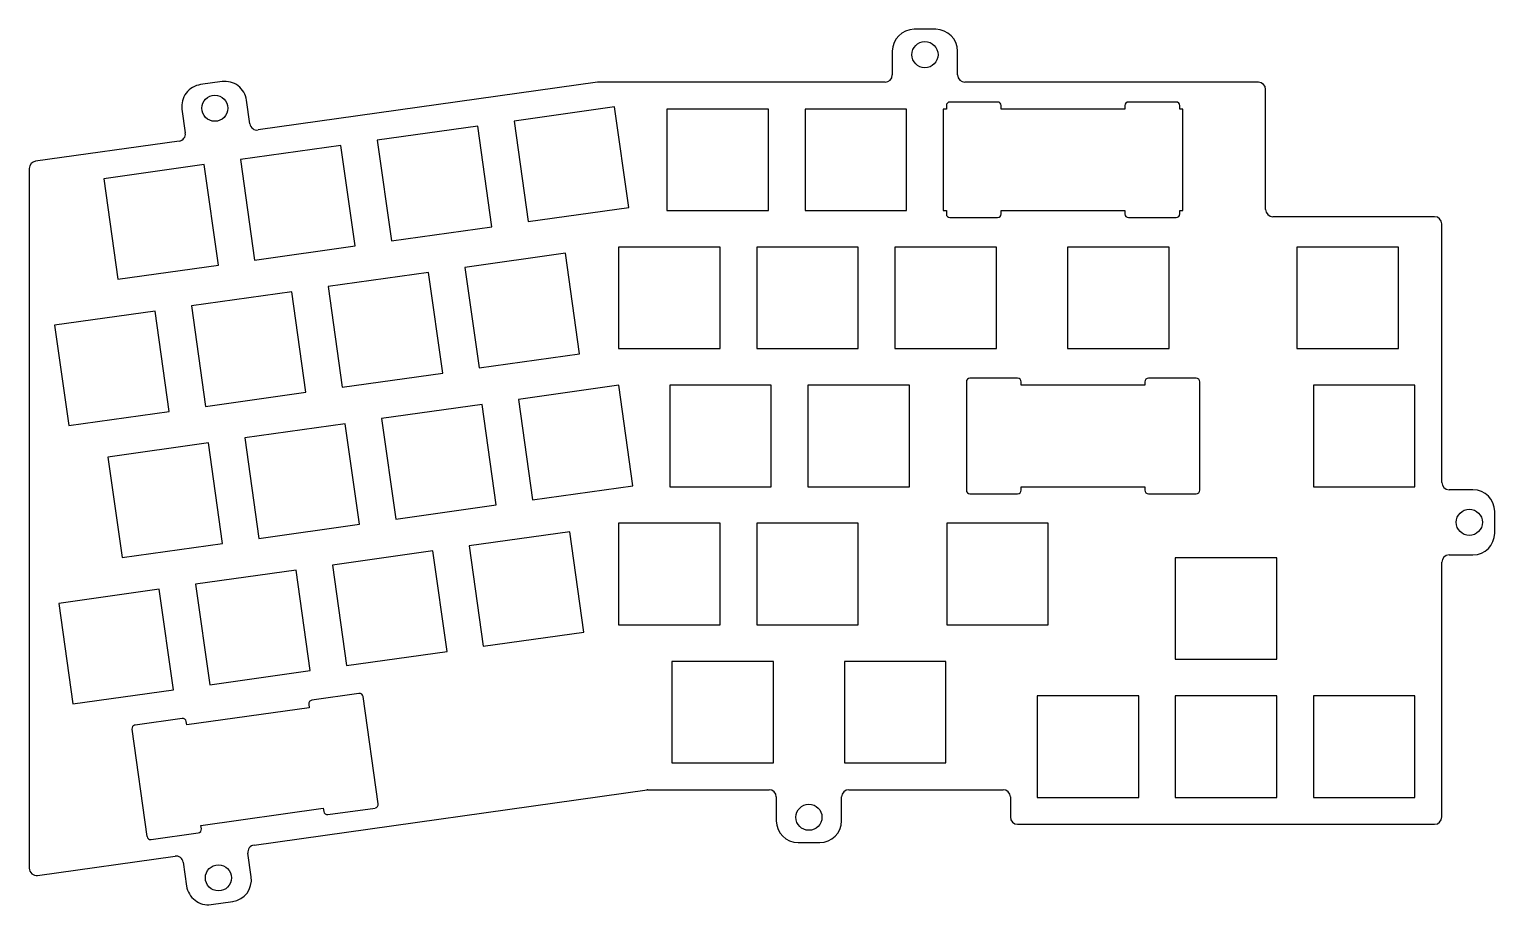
# Model space of a CAD drawing. Extents: x 282 to 484, y -20 to 101.
import ezdxf

# ---------------------------------------------------------------- set-up
doc = ezdxf.new("R2010")
doc.units = 0
doc.layers.get('0').update_dxf_attribs({"linetype": 'CONTINUOUS'})

msp = doc.modelspace()

# ---------------------------------------------------------------- linework, layer by layer
at = {"color": 7, "linetype": 'CONTINUOUS'}
for p, q in [((406.82, 101.2), (403.82, 101.2)), ((400.82, 98.2), (400.82, 94.9)), ((409.82, 94.9), (409.82, 98.2)), ((308.38, 93.98), (305.4, 93.57)), ((360.16, 93.89), (313.35, 87.31)), ((399.82, 93.9), (360.3, 93.9)), ((451.31, 93.9), (410.82, 93.9)), ((312.22, 88.16), (311.76, 91.43)), ((415.34, 91.17), (408.77, 91.17)), ((439.97, 91.17), (433.39, 91.17)), ((452.31, 76.35), (452.31, 92.9)), ((302.85, 90.18), (303.31, 86.91)), ((362.51, 90.49), (348.65, 88.54)), ((364.46, 76.62), (362.51, 90.49)), ((369.74, 90.2), (369.74, 76.2)), ((383.74, 90.2), (369.74, 90.2)), ((383.74, 76.2), (383.74, 90.2)), ((388.79, 90.2), (388.79, 76.2)), ((402.79, 90.2), (388.79, 90.2)), ((402.79, 76.2), (402.79, 90.2)), ((407.84, 90.2), (407.84, 76.2)), ((408.27, 90.2), (407.84, 90.2)), ((408.27, 90.67), (408.27, 90.2)), ((415.84, 90.2), (415.84, 90.67)), ((432.89, 90.2), (415.84, 90.2)), ((432.89, 90.67), (432.89, 90.2)), ((440.47, 90.2), (440.47, 90.67)), ((440.89, 90.2), (440.47, 90.2)), ((440.89, 76.2), (440.89, 90.2)), ((343.65, 87.83), (329.79, 85.89)), ((345.6, 73.97), (343.65, 87.83)), ((348.65, 88.54), (350.6, 74.67)), ((302.46, 85.78), (282.65, 83)), ((324.78, 85.18), (310.92, 83.23)), ((326.73, 71.32), (324.78, 85.18)), ((329.79, 85.89), (331.73, 72.02)), ((310.92, 83.23), (312.87, 69.37)), ((281.79, 82.01), (281.79, -14.53)), ((305.92, 82.53), (292.06, 80.59)), ((307.87, 68.67), (305.92, 82.53)), ((292.06, 80.59), (294, 66.72)), ((350.6, 74.67), (364.46, 76.62)), ((369.74, 76.2), (383.74, 76.2)), ((388.79, 76.2), (402.79, 76.2)), ((407.84, 76.2), (408.27, 76.2)), ((408.27, 76.2), (408.27, 75.73)), ((408.77, 75.23), (415.34, 75.23)), ((415.84, 76.2), (432.89, 76.2)), ((415.84, 75.73), (415.84, 76.2)), ((432.89, 76.2), (432.89, 75.73)), ((433.39, 75.23), (439.97, 75.23)), ((440.47, 76.2), (440.89, 76.2)), ((440.47, 75.73), (440.47, 76.2)), ((475.6, 75.35), (453.31, 75.35)), ((331.73, 72.02), (345.6, 73.97)), ((476.6, 38.69), (476.6, 74.35)), ((312.87, 69.37), (326.73, 71.32)), ((363.07, 71.15), (363.07, 57.15)), ((377.07, 71.15), (363.07, 71.15)), ((377.07, 57.15), (377.07, 71.15)), ((382.12, 71.15), (382.12, 57.15)), ((396.13, 71.15), (382.12, 71.15)), ((396.13, 57.15), (396.13, 71.15)), ((401.17, 71.15), (401.17, 57.15)), ((415.18, 71.15), (401.17, 71.15)), ((415.18, 57.15), (415.18, 71.15)), ((424.99, 71.15), (424.99, 57.15)), ((438.99, 71.15), (424.99, 71.15)), ((438.99, 57.15), (438.99, 71.15)), ((456.61, 71.15), (456.61, 57.15)), ((470.61, 71.15), (456.61, 71.15)), ((470.61, 57.15), (470.61, 71.15)), ((355.73, 70.3), (341.87, 68.35)), ((357.68, 56.43), (355.73, 70.3)), ((294, 66.72), (307.87, 68.67)), ((336.87, 67.64), (323, 65.7)), ((338.82, 53.78), (336.87, 67.64)), ((341.87, 68.35), (343.82, 54.48)), ((318, 64.99), (304.14, 63.05)), ((319.95, 51.13), (318, 64.99)), ((323, 65.7), (324.95, 51.83)), ((304.14, 63.05), (306.09, 49.18)), ((299.14, 62.34), (285.28, 60.39)), ((301.09, 48.48), (299.14, 62.34)), ((285.28, 60.39), (287.22, 46.53)), ((363.07, 57.15), (377.07, 57.15)), ((382.12, 57.15), (396.13, 57.15)), ((401.17, 57.15), (415.18, 57.15)), ((424.99, 57.15), (438.99, 57.15)), ((456.61, 57.15), (470.61, 57.15)), ((343.82, 54.48), (357.68, 56.43)), ((324.95, 51.83), (338.82, 53.78)), ((411.03, 52.57), (411.03, 37.63)), ((418.1, 53.07), (411.53, 53.07)), ((418.6, 52.1), (418.6, 52.57)), ((435.65, 52.57), (435.65, 52.1)), ((442.73, 53.07), (436.15, 53.07)), ((443.23, 37.63), (443.23, 52.57)), ((306.09, 49.18), (319.95, 51.13)), ((363.1, 52.09), (349.24, 50.15)), ((365.05, 38.23), (363.1, 52.09)), ((370.12, 52.1), (370.12, 38.1)), ((384.12, 52.1), (370.12, 52.1)), ((384.12, 38.1), (384.12, 52.1)), ((389.17, 52.1), (389.17, 38.1)), ((403.17, 52.1), (389.17, 52.1)), ((403.17, 38.1), (403.17, 52.1)), ((435.65, 52.1), (418.6, 52.1)), ((458.9, 52.1), (458.9, 38.1)), ((472.9, 52.1), (458.9, 52.1)), ((472.9, 38.1), (472.9, 52.1)), ((344.24, 49.44), (330.37, 47.49)), ((346.18, 35.58), (344.24, 49.44)), ((349.24, 50.15), (351.18, 36.28)), ((287.22, 46.53), (301.09, 48.48)), ((325.37, 46.79), (311.51, 44.84)), ((327.32, 32.93), (325.37, 46.79)), ((330.37, 47.49), (332.32, 33.63)), ((311.51, 44.84), (313.46, 30.98)), ((306.51, 44.14), (292.64, 42.19)), ((308.45, 30.28), (306.51, 44.14)), ((292.64, 42.19), (294.59, 28.33)), ((351.18, 36.28), (365.05, 38.23)), ((370.12, 38.1), (384.12, 38.1)), ((389.17, 38.1), (403.17, 38.1)), ((411.53, 37.13), (418.1, 37.13)), ((418.6, 38.1), (435.65, 38.1)), ((418.6, 37.63), (418.6, 38.1)), ((435.65, 38.1), (435.65, 37.63)), ((436.15, 37.13), (442.73, 37.13)), ((458.9, 38.1), (472.9, 38.1)), ((480.9, 37.69), (477.6, 37.69)), ((332.32, 33.63), (346.18, 35.58)), ((483.9, 31.69), (483.9, 34.69)), ((313.46, 30.98), (327.32, 32.93)), ((363.07, 33.05), (363.07, 19.05)), ((377.08, 33.05), (363.07, 33.05)), ((377.08, 19.05), (377.08, 33.05)), ((382.12, 33.05), (382.12, 19.05)), ((396.13, 33.05), (382.12, 33.05)), ((396.13, 19.05), (396.13, 33.05)), ((408.32, 33.05), (408.32, 19.05)), ((422.32, 33.05), (408.32, 33.05)), ((422.32, 19.05), (422.32, 33.05)), ((356.32, 31.9), (342.46, 29.96)), ((358.27, 18.04), (356.32, 31.9)), ((294.59, 28.33), (308.45, 30.28)), ((337.45, 29.25), (323.59, 27.3)), ((339.4, 15.39), (337.45, 29.25)), ((342.46, 29.96), (344.4, 16.09)), ((477.6, 28.69), (480.9, 28.69)), ((318.59, 26.6), (304.73, 24.65)), ((320.54, 12.74), (318.59, 26.6)), ((323.59, 27.3), (325.54, 13.44)), ((439.85, 28.29), (439.85, 14.29)), ((453.85, 28.29), (439.85, 28.29)), ((453.85, 14.29), (453.85, 28.29)), ((476.6, -7.46), (476.6, 27.69)), ((304.73, 24.65), (306.67, 10.79)), ((299.72, 23.95), (285.86, 22)), ((301.67, 10.09), (299.72, 23.95)), ((285.86, 22), (287.81, 8.14)), ((363.07, 19.05), (377.08, 19.05)), ((382.12, 19.05), (396.13, 19.05)), ((408.32, 19.05), (422.32, 19.05)), ((344.4, 16.09), (358.27, 18.04)), ((325.54, 13.44), (339.4, 15.39)), ((439.85, 14.29), (453.85, 14.29)), ((306.67, 10.79), (320.54, 12.74)), ((370.41, 14), (370.41, 0)), ((384.41, 14), (370.41, 14)), ((384.41, 0), (384.41, 14)), ((394.22, 14), (394.22, 0)), ((408.22, 14), (394.22, 14)), ((408.22, 0), (408.22, 14)), ((287.81, 8.14), (301.67, 10.09)), ((320.33, 8.09), (320.39, 7.62)), ((327.26, 9.57), (320.75, 8.65)), ((329.91, -5.65), (327.83, 9.14)), ((420.8, 9.24), (420.8, -4.76)), ((434.8, 9.24), (420.8, 9.24)), ((434.8, -4.76), (434.8, 9.24)), ((439.85, 9.24), (439.85, -4.76)), ((453.85, 9.24), (439.85, 9.24)), ((453.85, -4.76), (453.85, 9.24)), ((458.9, 9.24), (458.9, -4.76)), ((472.9, 9.24), (458.9, 9.24)), ((472.9, -4.76), (472.9, 9.24)), ((302.88, 6.13), (296.37, 5.22)), ((320.39, 7.62), (303.51, 5.24)), ((295.94, 4.65), (298.02, -10.14)), ((303.51, 5.24), (303.44, 5.71)), ((370.41, 0), (384.41, 0)), ((394.22, 0), (408.22, 0)), ((312.79, -11.33), (366.99, -3.71)), ((367.12, -3.7), (383.82, -3.7)), ((394.82, -3.7), (416.1, -3.7)), ((384.82, -4.7), (384.82, -8)), ((393.82, -8), (393.82, -4.7)), ((417.1, -4.7), (417.1, -7.46)), ((420.8, -4.76), (434.8, -4.76)), ((439.85, -4.76), (453.85, -4.76)), ((458.9, -4.76), (472.9, -4.76)), ((305.46, -8.62), (322.34, -6.24)), ((322.34, -6.24), (322.41, -6.71)), ((322.97, -7.13), (329.49, -6.22)), ((298.59, -10.57), (305.1, -9.65)), ((305.53, -9.09), (305.46, -8.62)), ((418.1, -8.46), (475.6, -8.46)), ((387.82, -11), (390.82, -11)), ((282.93, -15.52), (301.89, -12.86)), ((303.02, -13.71), (303.48, -16.98)), ((312.4, -15.72), (311.94, -12.46)), ((306.87, -19.53), (309.84, -19.11))]:
    msp.add_line(p, q, dxfattribs=at)
for centre in [(405.32, 97.7), (307.38, 90.31), (480.4, 33.19), (389.32, -7.5), (307.87, -15.86)]:
    msp.add_circle(centre, 1.8, dxfattribs=at)
for centre, radius, start, end in [((403.82, 98.2), 3, 90, 180), ((406.82, 98.2), 3, 0, 90), ((305.82, 90.6), 3, 98.001, 188.001), ((308.79, 91.01), 3, 8.001, 98.001), ((360.3, 92.9), 1, 90, 98.001), ((399.82, 94.9), 1, 270, 0), ((410.82, 94.9), 1, 180, 270), ((451.31, 92.9), 1, 0, 90), ((408.77, 90.67), 0.5, 90, 180), ((415.34, 90.67), 0.5, 0, 90), ((433.39, 90.67), 0.5, 90, 180), ((439.97, 90.67), 0.5, 0, 90), ((302.32, 86.77), 1, 278.001, 8.001), ((313.21, 88.3), 1, 188.001, 278.001), ((282.79, 82.01), 1, 98.001, 180), ((408.77, 75.73), 0.5, 180, 270), ((415.34, 75.73), 0.5, 270, 0), ((433.39, 75.73), 0.5, 180, 270), ((439.97, 75.73), 0.5, 270, 0), ((453.31, 76.35), 1, 180, 270), ((475.6, 74.35), 1, 0, 90), ((411.53, 52.57), 0.5, 90, 180), ((418.1, 52.57), 0.5, 0, 90), ((436.15, 52.57), 0.5, 90, 180), ((442.73, 52.57), 0.5, 0, 90), ((477.6, 38.69), 1, 180, 270), ((411.53, 37.63), 0.5, 180, 270), ((418.1, 37.63), 0.5, 270, 0), ((436.15, 37.63), 0.5, 180, 270), ((442.73, 37.63), 0.5, 270, 0), ((480.9, 34.69), 3, 0, 90), ((480.9, 31.69), 3, 270, 0), ((477.6, 27.69), 1, 90, 180), ((320.82, 8.15), 0.5, 98.0118, 188.0118), ((327.33, 9.07), 0.5, 8.0118, 98.0118), ((302.95, 5.64), 0.5, 8.0118, 98.0118), ((296.44, 4.72), 0.5, 98.0118, 188.0118), ((367.12, -4.7), 1, 90, 98), ((383.82, -4.7), 1, 0, 90), ((394.82, -4.7), 1, 90, 180), ((416.1, -4.7), 1, 0, 90), ((329.42, -5.72), 0.5, 278.0118, 8.0118), ((322.91, -6.64), 0.5, 188.0118, 278.0118), ((387.82, -8), 3, 180, 270), ((390.82, -8), 3, 270, 0), ((418.1, -7.46), 1, 180, 270), ((475.6, -7.46), 1, 270, 0), ((305.03, -9.15), 0.5, 278.0118, 8.0118), ((298.52, -10.07), 0.5, 188.0118, 278.0118), ((312.93, -12.32), 1, 98, 187.9999), ((302.03, -13.85), 1, 7.9999, 98), ((282.79, -14.53), 1, 180, 278), ((309.42, -16.14), 3, 277.9999, 7.9999), ((306.45, -16.56), 3, 187.9999, 277.9999)]:
    msp.add_arc(centre, radius, start, end, dxfattribs=at)

doc.saveas('drawing.dxf')
